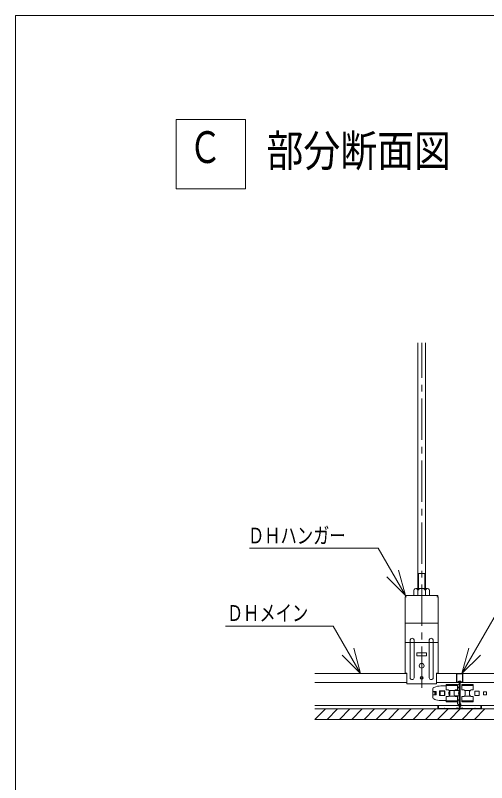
# Model space of a CAD drawing. Units: millimetres, scale not verified. Extents: x -205 to 205, y -142 to 142.
# Drawn here: x -205 to -150.7, y 54 to 142.5 of the extents above; entities that cross this region are included whole.
import ezdxf
from ezdxf.enums import TextEntityAlignment as Align

# ---------------------------------------------------------------- set-up
doc = ezdxf.new("R2010")
doc.units = ezdxf.units.MM
doc.header["$LTSCALE"] = 0.25
doc.linetypes.add('USER1', pattern=[28.575, 19.05, -3.175, 3.175, -3.175])
for name, color, linetype, lineweight in [('2-1_2-0', 7, 'Continuous', 18), ('2-2_2-1', 7, 'Continuous', 18), ('2-3_2-2', 7, 'Continuous', 18), ('F-1_F-0 図枠', 7, 'Continuous', 18)]:
    doc.layers.add(name, color=color, linetype=linetype, lineweight=lineweight)
doc.styles.add('ＭＳ ゴシック', font='')
doc.styles.get('ＭＳ ゴシック').set_extended_font_data('MS Gothic')

msp = doc.modelspace()

# ---------------------------------------------------------------- linework, layer by layer
at = {"layer": '2-1_2-0'}
for p, q in [((-158.6262, 78.1406), (-158.6262, 104.7569)), ((-157.7262, 78.1406), (-157.7262, 104.7569)), ((-158.6262, 78.1406), (-158.6262, 76.4404)), ((-158.5462, 78.1406), (-158.6262, 78.1406)), ((-158.5462, 78.1406), (-158.5462, 76.4404)), ((-158.5462, 78.1406), (-157.7262, 78.1406)), ((-157.8062, 78.1406), (-157.8062, 76.4404)), ((-157.7262, 78.1406), (-157.7262, 76.4404)), ((-159.0762, 76.2379), (-159.0762, 75.6404)), ((-157.5012, 76.4404), (-158.8512, 76.4404)), ((-158.6262, 76.1904), (-158.6262, 75.6404)), ((-157.7262, 76.1904), (-157.7262, 75.6404)), ((-157.2762, 76.2379), (-157.2762, 75.6404)), ((-160.0762, 75.4804), (-160.0762, 66.6604)), ((-160.0762, 75.4804), (-159.9162, 75.4804)), ((-156.2962, 75.6404), (-160.0562, 75.6404)), ((-160.0562, 75.4804), (-160.0562, 75.6404)), ((-156.4362, 75.4804), (-156.2762, 75.4804)), ((-156.2962, 75.4804), (-156.2962, 75.6404)), ((-156.2762, 75.4804), (-156.2762, 66.6604)), ((-156.2762, 72.4404), (-160.0762, 72.4404)), ((-159.5012, 70.2173), (-160.0762, 70.2173)), ((-159.5012, 70.4954), (-159.5012, 66.1454)), ((-159.0512, 70.4954), (-159.0512, 66.1454)), ((-159.0512, 70.2173), (-157.3012, 70.2173)), ((-157.3012, 70.4954), (-157.3012, 66.1454)), ((-156.8512, 70.4954), (-156.8512, 66.1454)), ((-156.8512, 70.2173), (-156.2762, 70.2173)), ((-159.8762, 66.6404), (-170.4782, 66.6404)), ((-159.8762, 66.6604), (-160.0762, 66.6604)), ((-159.8762, 66.6604), (-159.8762, 65.4204)), ((-156.2762, 66.6604), (-156.4762, 66.6604)), ((-156.4762, 66.6604), (-156.4762, 65.4204)), ((-144.3933, 66.6404), (-156.4762, 66.6404)), ((-159.8762, 65.5804), (-170.4782, 65.5804)), ((-144.3933, 65.5804), (-156.4762, 65.5804)), ((-156.4762, 65.4204), (-159.8762, 65.4204)), ((-156.8992, 64.7802), (-156.8992, 64.6204)), ((-156.6769, 65.07), (-156.5343, 65.1082)), ((-156.0373, 64.6104), (-156.0373, 64.1104)), ((-155.7579, 65.2104), (-155.3492, 65.2104)), ((-154.0492, 65.3435), (-155.3492, 65.3435)), ((-155.3492, 64.7604), (-155.3492, 65.3435)), ((-154.0492, 65.2404), (-155.3492, 65.2404)), ((-155.3492, 64.7604), (-155.1318, 64.7414)), ((-154.3862, 64.6878), (-155.0122, 64.6878)), ((-154.4105, 64.6604), (-153.8492, 64.6604)), ((-154.0492, 64.7604), (-154.2667, 64.7414)), ((-154.0492, 64.7604), (-154.0492, 65.3435)), ((-153.9492, 65.3604), (-153.8492, 65.3604)), ((-153.5492, 65.3435), (-152.2492, 65.3435)), ((-153.5492, 65.3435), (-153.5492, 64.7604)), ((-153.5492, 65.2404), (-152.2492, 65.2404)), ((-153.5492, 64.7604), (-153.3318, 64.7414)), ((-153.2122, 64.6878), (-152.5862, 64.6878)), ((-152.2492, 64.7604), (-152.4667, 64.7414)), ((-152.2492, 65.3435), (-152.2492, 64.7604)), ((-152.0492, 64.6104), (-151.539, 64.6104)), ((-151.5612, 64.6104), (-151.5612, 64.1104)), ((-151.5492, 64.6104), (-151.5492, 64.1104)), ((-151.539, 64.6104), (-151.539, 64.1104)), ((-156.8992, 64.4854), (-156.8992, 64.2354)), ((-156.8992, 63.9406), (-156.8992, 64.1004)), ((-156.8492, 64.5354), (-156.5492, 64.5354)), ((-156.8492, 64.1854), (-156.5492, 64.1854)), ((-156.8192, 64.5404), (-156.4992, 64.5404)), ((-156.8192, 64.1804), (-156.4992, 64.1804)), ((-156.6492, 64.5354), (-156.6492, 64.1854)), ((-156.5992, 64.5354), (-156.5992, 64.1854)), ((-156.5492, 64.5354), (-156.5492, 64.1854)), ((-156.4992, 64.5404), (-156.4992, 64.1804)), ((-155.3492, 63.9604), (-155.1318, 63.9794)), ((-155.3492, 63.9604), (-155.3492, 63.3773)), ((-155.0492, 64.4604), (-155.0492, 64.2604)), ((-154.3862, 64.0329), (-155.0122, 64.0329)), ((-154.9492, 64.5421), (-154.9492, 64.1787)), ((-154.4492, 64.5421), (-154.4492, 64.1787)), ((-154.4105, 64.0604), (-153.8492, 64.0604)), ((-154.0492, 63.9604), (-154.2667, 63.9794)), ((-154.0492, 63.9604), (-154.0492, 63.3773)), ((-153.5492, 63.9604), (-153.3318, 63.9794)), ((-153.5492, 63.9604), (-153.5492, 63.3773)), ((-153.2122, 64.0329), (-152.5862, 64.0329)), ((-153.1492, 64.5421), (-153.1492, 64.1787)), ((-152.6492, 64.5421), (-152.6492, 64.1787)), ((-152.2492, 63.9604), (-152.4667, 63.9794)), ((-152.2492, 63.3773), (-152.2492, 63.9604)), ((-151.0492, 64.5354), (-151.0492, 64.1854)), ((-150.7492, 64.5354), (-151.0492, 64.5354)), ((-150.7492, 64.1854), (-151.0492, 64.1854)), ((-150.6992, 64.4854), (-150.6992, 64.2354)), ((-144.3933, 62.9404), (-170.4782, 62.9404)), ((-156.6769, 63.6508), (-156.5343, 63.6126)), ((-155.7579, 63.5104), (-155.3492, 63.5104)), ((-154.0492, 63.4804), (-155.3492, 63.4804)), ((-154.0492, 63.3773), (-155.3492, 63.3773)), ((-154.0492, 63.5104), (-154.0492, 63.1404)), ((-153.9492, 63.0404), (-153.8492, 63.0404)), ((-153.8492, 63.1504), (-153.6792, 63.1504)), ((-153.8492, 62.8504), (-153.6792, 62.8504)), ((-153.6792, 62.8504), (-153.6792, 63.1504)), ((-153.5492, 63.4804), (-152.2492, 63.4804)), ((-153.5492, 63.3773), (-152.2492, 63.3773)), ((-155.7262, 62.5404), (-170.4782, 62.5404)), ((-170.4782, 61.3404), (-169.2782, 62.5404)), ((-169.0639, 61.3404), (-167.8639, 62.5404)), ((-167.6497, 61.3404), (-166.4497, 62.5404)), ((-166.2355, 61.3404), (-165.0355, 62.5404)), ((-164.8213, 61.3404), (-163.6213, 62.5404)), ((-163.4071, 61.3404), (-162.2071, 62.5404)), ((-161.9929, 61.3404), (-160.7929, 62.5404)), ((-160.5787, 61.3404), (-159.3787, 62.5404)), ((-159.1645, 61.3404), (-157.9645, 62.5404)), ((-157.7502, 61.3404), (-156.5502, 62.5404)), ((-157.3992, 62.536), (-157.3949, 62.5404)), ((-156.336, 61.3404), (-155.136, 62.5404)), ((-116.4039, 62.5404), (-155.6762, 62.5404)), ((-154.9218, 61.3404), (-153.7218, 62.5404)), ((-153.5076, 61.3404), (-152.3076, 62.5404)), ((-152.0934, 61.3404), (-150.8934, 62.5404)), ((-116.4039, 61.3404), (-170.4782, 61.3404))]:
    msp.add_line(p, q, dxfattribs=at)
at = {"layer": '2-1_2-0', "color": 4, "linetype": 'USER1'}
msp.add_line((-158.1762, 64.9897), (-158.1762, 104.7569), dxfattribs=at)
at = {"layer": '2-1_2-0'}
for points in [[(-157.6262, 68.6504), (-158.7262, 68.6504), (-158.7262, 69.0004), (-157.6262, 69.0004)], [(-156.0595, 64.1104), (-155.5492, 64.1104), (-155.5492, 64.6104), (-156.0595, 64.6104)], [(-156.0592, 64.1054), (-155.5092, 64.1054), (-155.5092, 64.6154), (-156.0592, 64.6154)]]:
    msp.add_lwpolyline(points, close=True, dxfattribs=at)
for points in [[(-156.0592, 64.1054), (-156.1092, 64.1054), (-156.1092, 64.6154), (-156.0592, 64.6154)], [(-151.539, 64.1104), (-152.0492, 64.1104), (-152.0492, 64.6104)]]:
    msp.add_lwpolyline(points, dxfattribs=at)
for centre, radius in [((-158.1762, 67.5204), 0.275), ((-158.1762, 66.1204), 0.16)]:
    msp.add_circle(centre, radius, dxfattribs=at)
for centre, radius, start, end in [((-158.8512, 76.2141), 0.2263, 353.97442, 186.02558), ((-158.1762, 75.9104), 0.53, 31.89079, 148.10921), ((-157.5012, 76.2141), 0.2263, 353.97442, 186.02558), ((-159.2762, 70.4689), 0.2266, 6.73292, 173.26708), ((-159.2762, 71.9027), 1.7004, 262.39609, 277.60391), ((-157.0762, 70.4689), 0.2266, 6.73292, 173.26708), ((-157.0762, 71.9027), 1.7004, 262.39609, 277.60391), ((-159.2762, 66.1454), 0.225, 180, 0), ((-157.0762, 66.1454), 0.225, 180, 0), ((-156.5992, 64.7802), 0.3, 105, 180), ((-156.8192, 64.6204), 0.08, 180, 270), ((-155.7579, 62.2104), 3, 90, 105), ((-155.1492, 64.5421), 0.2, 0, 85), ((-154.8492, 64.4604), 0.2, 125.77673, 180), ((-154.2492, 64.5421), 0.2, 95, 180), ((-153.9492, 65.2604), 0.1, 90, 180), ((-153.6392, 65.0104), 0.29, 136.39718, 223.60282), ((-153.3267, 64.3604), 0.6025, 150.13717, 209.86283), ((-153.3492, 64.5421), 0.2, 0, 85), ((-152.4492, 64.5421), 0.2, 95, 180), ((-156.8492, 64.4854), 0.05, 90, 180), ((-156.8492, 64.2354), 0.05, 180, 270), ((-156.8192, 64.1004), 0.08, 90, 180), ((-156.5992, 63.9406), 0.3, 180, 255), ((-155.1492, 64.1787), 0.2, 275, 0), ((-154.8492, 64.2604), 0.2, 180, 234.22327), ((-154.2492, 64.1787), 0.2, 180, 265), ((-153.6392, 63.5604), 0.29, 136.39718, 223.60282), ((-153.3492, 64.1787), 0.2, 275, 0), ((-152.4492, 64.1787), 0.2, 180, 265), ((-150.7492, 64.4854), 0.05, 0, 90), ((-150.7492, 64.2354), 0.05, 270, 0), ((-155.7579, 66.5104), 3, 255, 270), ((-153.9492, 63.1404), 0.1, 180, 270)]:
    msp.add_arc(centre, radius, start, end, dxfattribs=at)
at = {"layer": '2-2_2-1'}
for p, q in [((-154.1642, 66.5404), (-154.1642, 65.6804)), ((-154.1142, 65.6804), (-154.1142, 66.5404)), ((-154.0642, 66.6404), (-153.5342, 66.6404)), ((-154.0642, 66.5904), (-153.5342, 66.5904)), ((-153.4842, 65.6804), (-153.4842, 66.5404)), ((-153.4342, 66.5404), (-153.4342, 65.6804)), ((-154.0271, 65.6468), (-153.9529, 65.721)), ((-153.9935, 65.6097), (-153.9175, 65.6857)), ((-153.8492, 65.6574), (-153.8492, 62.6404)), ((-153.7992, 65.6574), (-153.7992, 62.6404)), ((-153.7992, 65.5541), (-153.7992, 62.6404)), ((-153.7492, 65.6574), (-153.7492, 62.6404)), ((-153.605, 65.6097), (-153.681, 65.6857)), ((-153.5714, 65.6468), (-153.6456, 65.721)), ((-156.2992, 62.6404), (-156.2992, 62.9404)), ((-156.2992, 62.9404), (-156.2492, 62.9404)), ((-156.2492, 62.9404), (-156.2492, 62.6404)), ((-151.3492, 62.9404), (-151.3492, 62.6404)), ((-151.2992, 62.9404), (-151.3492, 62.9404)), ((-151.2992, 62.6404), (-151.2992, 62.9404)), ((-156.1992, 62.5904), (-155.6265, 62.5904)), ((-156.1992, 62.5404), (-155.6265, 62.5404)), ((-155.5987, 62.6099), (-155.6124, 62.5962)), ((-155.5634, 62.5745), (-155.577, 62.5609)), ((-155.5351, 62.5745), (-155.5215, 62.5609)), ((-155.4861, 62.5962), (-155.4997, 62.6099)), ((-155.4558, 62.5904), (-155.472, 62.5904)), ((-155.4558, 62.5404), (-155.472, 62.5404)), ((-155.3427, 62.5904), (-155.2858, 62.5904)), ((-155.3427, 62.5404), (-155.2858, 62.5404)), ((-155.1727, 62.5904), (-155.1158, 62.5904)), ((-155.1158, 62.5404), (-155.1727, 62.5404)), ((-155.0027, 62.5904), (-154.9458, 62.5904)), ((-154.9458, 62.5404), (-155.0027, 62.5404)), ((-154.8327, 62.5904), (-154.7758, 62.5904)), ((-154.8327, 62.5404), (-154.7758, 62.5404)), ((-154.6627, 62.5904), (-154.6058, 62.5904)), ((-154.6058, 62.5404), (-154.6627, 62.5404)), ((-154.2044, 62.5904), (-154.4927, 62.5904)), ((-154.4927, 62.5404), (-154.2057, 62.5404)), ((-154.1738, 62.6047), (-154.1582, 62.6232)), ((-154.1199, 62.5911), (-154.1355, 62.5725)), ((-154.0586, 62.5911), (-154.043, 62.5725)), ((-154.0047, 62.6047), (-154.0203, 62.6232)), ((-153.8992, 62.5904), (-153.9741, 62.5904)), ((-153.9741, 62.5404), (-153.8992, 62.5404)), ((-153.6992, 62.5904), (-153.6244, 62.5904)), ((-153.6244, 62.5404), (-153.6992, 62.5404)), ((-153.5938, 62.6047), (-153.5782, 62.6232)), ((-153.5399, 62.5911), (-153.5555, 62.5725)), ((-153.4786, 62.5911), (-153.463, 62.5725)), ((-153.4247, 62.6047), (-153.4403, 62.6232)), ((-153.3941, 62.5904), (-153.1058, 62.5904)), ((-153.1058, 62.5404), (-153.3927, 62.5404)), ((-152.9358, 62.5904), (-152.9927, 62.5904)), ((-152.9927, 62.5404), (-152.9358, 62.5404)), ((-152.7658, 62.5904), (-152.8227, 62.5904)), ((-152.8227, 62.5404), (-152.7658, 62.5404)), ((-152.5958, 62.5904), (-152.6527, 62.5904)), ((-152.6527, 62.5404), (-152.5958, 62.5404)), ((-152.4258, 62.5904), (-152.4827, 62.5904)), ((-152.4827, 62.5404), (-152.4258, 62.5404)), ((-152.2558, 62.5904), (-152.3127, 62.5904)), ((-152.3127, 62.5404), (-152.2558, 62.5404)), ((-152.1427, 62.5904), (-152.1265, 62.5904)), ((-152.1427, 62.5404), (-152.1265, 62.5404)), ((-152.1124, 62.5962), (-152.0987, 62.6099)), ((-152.0634, 62.5745), (-152.077, 62.5609)), ((-152.0351, 62.5745), (-152.0215, 62.5609)), ((-151.9997, 62.6099), (-151.9861, 62.5962)), ((-151.3992, 62.5904), (-151.972, 62.5904)), ((-151.3992, 62.5404), (-151.972, 62.5404))]:
    msp.add_line(p, q, dxfattribs=at)
for centre, radius, start, end in [((-154.0642, 66.5404), 0.1, 90, 180), ((-154.0642, 66.5404), 0.05, 90, 180), ((-153.5342, 66.5404), 0.1, 0, 90), ((-153.5342, 66.5404), 0.05, 0, 90), ((-154.0642, 65.6804), 0.1, 180, 315), ((-154.0642, 65.6804), 0.05, 180, 317.84797), ((-153.8892, 65.6574), 0.09, 0, 135), ((-153.8892, 65.6574), 0.04, 0, 135), ((-153.7092, 65.6574), 0.09, 45, 180), ((-153.7092, 65.6574), 0.04, 45, 180), ((-153.5342, 65.6804), 0.1, 225, 0), ((-153.5342, 65.6804), 0.05, 222.15203, 0), ((-156.1992, 62.6404), 0.1, 180, 270), ((-156.1992, 62.6404), 0.05, 180, 270), ((-155.6265, 62.6104), 0.02, 270, 315), ((-155.6265, 62.6104), 0.07, 270, 315), ((-155.5492, 62.5604), 0.07, 45, 135), ((-155.5492, 62.5604), 0.02, 45, 135), ((-155.472, 62.6104), 0.07, 225, 270), ((-155.472, 62.6104), 0.02, 225, 270), ((-155.4558, 62.6104), 0.02, 270, 308.94244), ((-155.4558, 62.6104), 0.07, 270, 308.94244), ((-155.3992, 62.5404), 0.07, 51.05756, 128.94244), ((-155.3992, 62.5404), 0.02, 53.1301, 128.94244), ((-155.3427, 62.6104), 0.07, 231.05756, 270), ((-155.3427, 62.6104), 0.02, 231.05756, 270), ((-155.2858, 62.6104), 0.02, 270, 308.94244), ((-155.2858, 62.6104), 0.07, 270, 308.94244), ((-155.2292, 62.5404), 0.07, 51.05756, 128.94244), ((-155.2292, 62.5404), 0.02, 51.05756, 126.8699), ((-155.1727, 62.6104), 0.07, 231.05756, 270), ((-155.1727, 62.6104), 0.02, 231.05756, 270), ((-155.1158, 62.6104), 0.02, 270, 308.94244), ((-155.1158, 62.6104), 0.07, 270, 308.94244), ((-155.0592, 62.5404), 0.07, 51.05756, 128.94244), ((-155.0592, 62.5404), 0.02, 51.05756, 126.8699), ((-155.0027, 62.6104), 0.07, 231.05756, 270), ((-155.0027, 62.6104), 0.02, 231.05756, 270), ((-154.9458, 62.6104), 0.02, 270, 308.94244), ((-154.9458, 62.6104), 0.07, 270, 308.94244), ((-154.8892, 62.5404), 0.07, 51.05756, 128.94244), ((-154.8892, 62.5404), 0.02, 51.05756, 126.8699), ((-154.8327, 62.6104), 0.07, 231.05756, 270), ((-154.8327, 62.6104), 0.02, 231.05756, 270), ((-154.7758, 62.6104), 0.02, 270, 308.94244), ((-154.7758, 62.6104), 0.07, 270, 308.94244), ((-154.7192, 62.5404), 0.07, 51.05756, 128.94244), ((-154.7192, 62.5404), 0.02, 51.05756, 126.8699), ((-154.6627, 62.6104), 0.07, 231.05756, 270), ((-154.6627, 62.6104), 0.02, 231.05756, 270), ((-154.6058, 62.6104), 0.02, 270, 308.94244), ((-154.6058, 62.6104), 0.07, 270, 308.94244), ((-154.5492, 62.5404), 0.07, 51.05756, 128.94244), ((-154.5492, 62.5404), 0.02, 51.05756, 126.8699), ((-154.4927, 62.6104), 0.07, 231.05756, 270), ((-154.4927, 62.6104), 0.02, 231.05756, 270), ((-154.2044, 62.6304), 0.04, 270, 320), ((-154.2044, 62.6304), 0.09, 270, 320), ((-154.0892, 62.5654), 0.09, 40, 140), ((-154.0892, 62.5654), 0.04, 40, 140), ((-153.9741, 62.6304), 0.09, 220, 270), ((-153.9741, 62.6304), 0.04, 220, 270), ((-153.8992, 62.6404), 0.05, 270, 0), ((-153.8992, 62.6404), 0.1, 270, 0), ((-153.6992, 62.6404), 0.1, 180, 270), ((-153.6992, 62.6404), 0.05, 180, 270), ((-153.6244, 62.6304), 0.04, 270, 320), ((-153.6244, 62.6304), 0.09, 270, 320), ((-153.5092, 62.5654), 0.09, 40, 140), ((-153.5092, 62.5654), 0.04, 40, 140), ((-153.3941, 62.6304), 0.09, 220, 270), ((-153.3941, 62.6304), 0.04, 220, 270), ((-153.1058, 62.6104), 0.02, 270, 308.94244), ((-153.1058, 62.6104), 0.07, 270, 308.94244), ((-153.0492, 62.5404), 0.07, 51.05756, 128.94244), ((-153.0492, 62.5404), 0.02, 53.1301, 128.94244), ((-152.9927, 62.6104), 0.07, 231.05756, 270), ((-152.9927, 62.6104), 0.02, 231.05756, 270), ((-152.9358, 62.6104), 0.02, 270, 308.94244), ((-152.9358, 62.6104), 0.07, 270, 308.94244), ((-152.8792, 62.5404), 0.07, 51.05756, 128.94244), ((-152.8792, 62.5404), 0.02, 53.1301, 128.94244), ((-152.8227, 62.6104), 0.07, 231.05756, 270), ((-152.8227, 62.6104), 0.02, 231.05756, 270), ((-152.7658, 62.6104), 0.02, 270, 308.94244), ((-152.7658, 62.6104), 0.07, 270, 308.94244), ((-152.7092, 62.5404), 0.07, 51.05756, 128.94244), ((-152.7092, 62.5404), 0.02, 53.1301, 128.94244), ((-152.6527, 62.6104), 0.07, 231.05756, 270), ((-152.6527, 62.6104), 0.02, 231.05756, 270), ((-152.5958, 62.6104), 0.02, 270, 308.94244), ((-152.5958, 62.6104), 0.07, 270, 308.94244), ((-152.5392, 62.5404), 0.07, 51.05756, 128.94244), ((-152.5392, 62.5404), 0.02, 53.1301, 128.94244), ((-152.4827, 62.6104), 0.07, 231.05756, 270), ((-152.4827, 62.6104), 0.02, 231.05756, 270), ((-152.4258, 62.6104), 0.02, 270, 308.94244), ((-152.4258, 62.6104), 0.07, 270, 308.94244), ((-152.3692, 62.5404), 0.07, 51.05756, 128.94244), ((-152.3692, 62.5404), 0.02, 53.1301, 128.94244), ((-152.3127, 62.6104), 0.07, 231.05756, 270), ((-152.3127, 62.6104), 0.02, 231.05756, 270), ((-152.2558, 62.6104), 0.02, 270, 308.94244), ((-152.2558, 62.6104), 0.07, 270, 308.94244), ((-152.1992, 62.5404), 0.07, 51.05756, 128.94244), ((-152.1992, 62.5404), 0.02, 51.05756, 126.8699), ((-152.1427, 62.6104), 0.07, 231.05756, 270), ((-152.1427, 62.6104), 0.02, 231.05756, 270), ((-152.1265, 62.6104), 0.02, 270, 315), ((-152.1265, 62.6104), 0.07, 270, 315), ((-152.0492, 62.5604), 0.07, 45, 135), ((-152.0492, 62.5604), 0.02, 45, 135), ((-151.972, 62.6104), 0.07, 225, 270), ((-151.972, 62.6104), 0.02, 225, 270), ((-151.3992, 62.6404), 0.05, 270, 0), ((-151.3992, 62.6404), 0.1, 270, 0)]:
    msp.add_arc(centre, radius, start, end, dxfattribs=at)
at = {"layer": '2-3_2-2'}
for p, q in [((-186.4629, 130.4924), (-186.4629, 122.4924)), ((-178.4629, 130.4924), (-186.4629, 130.4924)), ((-178.4629, 122.4924), (-178.4629, 130.4924)), ((-186.4629, 122.4924), (-178.4629, 122.4924)), ((-163.1893, 81.0671), (-178.0099, 81.0671)), ((-163.1893, 81.0671), (-160.0562, 75.6404)), ((-160.0562, 75.6404), (-160.8326, 78.5381)), ((-160.0562, 75.6404), (-162.1775, 77.7617)), ((-168.3632, 72.0671), (-180.7966, 72.0671)), ((-168.3632, 72.0671), (-165.2301, 66.6404)), ((-165.2301, 66.6404), (-166.0066, 69.5381)), ((-165.2301, 66.6404), (-167.3514, 68.7617)), ((-153.5317, 66.6404), (-151.4104, 68.7617))]:
    msp.add_line(p, q, dxfattribs=at)
msp.add_lwpolyline([(-146.665, 78.5339), (-153.5317, 66.6404), (-152.7553, 69.5381)], dxfattribs=at)
at = {"layer": 'F-1_F-0 図枠'}
for p in [(205, 142.5), (-205, -142.5)]:
    msp.add_line(p, (-205, 142.5), dxfattribs=at)

# ---------------------------------------------------------------- texts
at = {"layer": '2-3_2-2', "style": 'ＭＳ ゴシック'}
for s, height, width, p in [('Ｃ', 3.666, 0.75, (-184.9917, 124.3755)), ('部分断面図', 3.666, 0.85, (-176.0593, 123.9615)), ('ＤＨハンガー', 1.833, 0.75, (-178.1893, 81.0671)), ('ＤＨメイン', 1.833, 0.75, (-180.6234, 72.1289))]:
    msp.add_text(s, height=height, dxfattribs=dict(at, width=width)).set_placement(p, align=Align.BOTTOM_LEFT)

doc.saveas('drawing.dxf')
